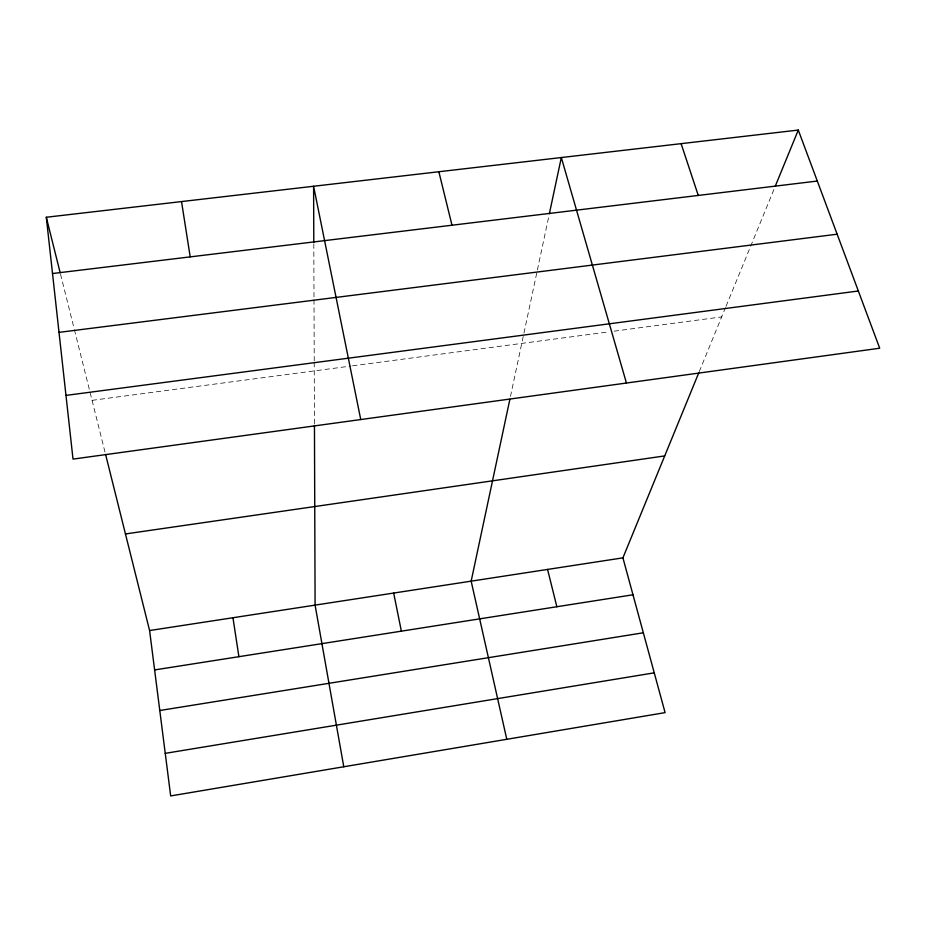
<?xml version="1.0" encoding="UTF-8"?>
<svg xmlns="http://www.w3.org/2000/svg" width="926" height="926" viewBox="0 0 926 926"><rect width="100%" height="100%" fill="white"/><g stroke="black" fill="none" stroke-linecap="round" stroke-linejoin="round"><path stroke-width="0.69" stroke-dasharray="4.63 3.47" d="M510.469 396.467L537.092 271.387M537.393 269.975L549.072 215.133M699.246 371.662L725.509 307.571M726.053 306.24L774.738 187.503M92.068 400.345L351.058 366.025M352.47 365.839L608.44 331.913M614.123 331.161L721.69 316.912M60.526 274.177L74.057 328.313M74.404 329.691L105.24 453.057M313.81 243.769L313.995 298.288M314.007 299.711L314.227 360.932M314.227 362.355L314.446 423.969"/><path stroke-width="1.39" d="M509.879 399.268L471.16 581.158L506.788 739.295M549.361 213.732L561.33 157.536L626.439 383.028M105.587 454.446L149.595 630.537L170.673 795.932L665.088 712.626L622.92 557.857L698.702 372.993M775.282 186.161L798.281 130.068L46.3 217.251L73.015 459.099L879.7 348.222L798.281 130.068M165.245 753.347L654.242 672.832M159.793 710.508L643.327 632.782M154.619 669.926L632.979 594.781M149.595 630.537L622.92 557.857M125.461 533.943L664.706 455.916M65.977 395.402L858.344 290.995M59.021 332.365L837.139 234.197M52.516 273.529L817.299 181.045M681.108 143.657L698.262 195.432M547.567 569.432L556.862 606.738M46.3 217.251L60.178 272.788M438.855 171.738L451.992 225.215M360.746 419.547L313.601 186.253L313.798 242.334M393.677 593.057L401.363 631.162M343.777 766.763L315.095 605.129L314.458 425.404M181.531 201.567L190.2 256.872M232.958 617.735L238.896 656.684"/></g></svg>
